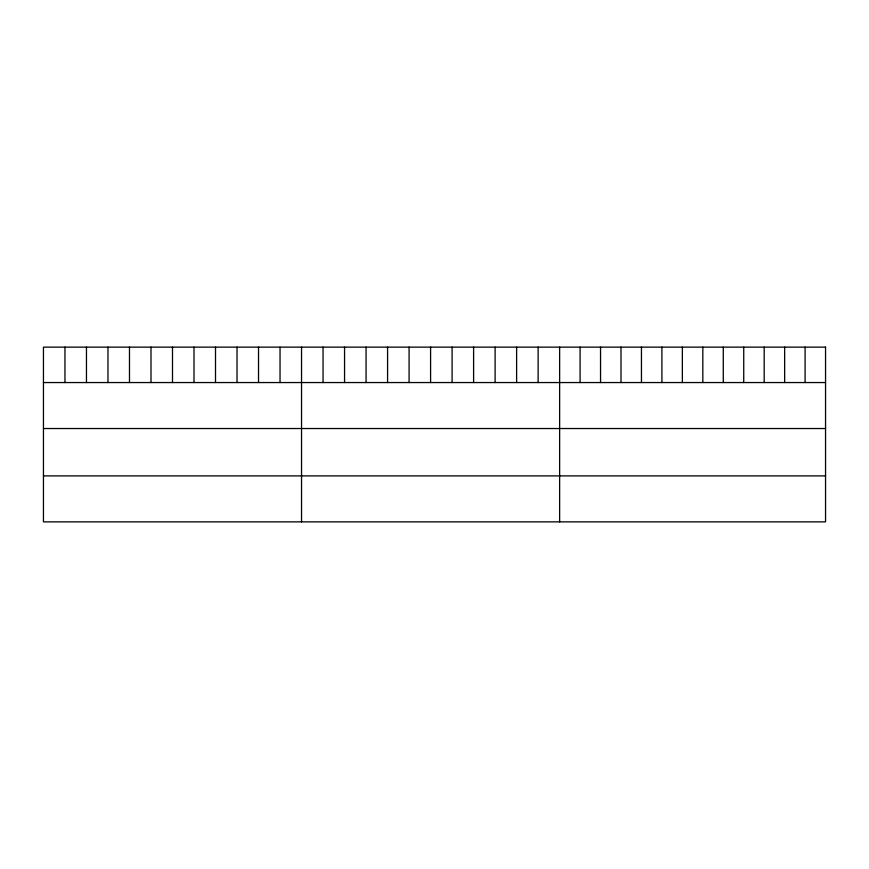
<?xml version="1.0" encoding="UTF-8"?>
<svg xmlns="http://www.w3.org/2000/svg" width="869" height="869" viewBox="0 0 869 869"><rect width="100%" height="100%" fill="white"/><g stroke="black" fill="none" stroke-linecap="round" stroke-linejoin="round"><path stroke-width="1.3" d="M43.45 382.556L825.55 382.556M43.45 428.526L825.55 428.526M43.45 475.897L825.55 475.897M805.096 347.133L805.096 382.556M784.642 347.133L784.642 382.556M764.188 347.133L764.188 382.556M743.734 347.133L743.734 382.556M723.28 347.133L723.28 382.556M702.825 347.133L702.825 382.556M682.361 347.133L682.361 382.556M661.906 347.133L661.906 382.556M641.452 347.133L641.452 382.556M620.998 347.133L620.998 382.556M600.544 347.133L600.544 382.556M580.09 347.133L580.09 382.556M559.636 347.133L559.636 521.867M538.128 347.133L538.128 382.556M516.62 347.133L516.62 382.556M495.113 347.133L495.113 382.556M473.605 347.133L473.605 382.556M452.097 347.133L452.097 382.556M430.589 347.133L430.589 382.556M409.082 347.133L409.082 382.556M387.574 347.133L387.574 382.556M366.066 347.133L366.066 382.556M344.558 347.133L344.558 382.556M323.051 347.133L323.051 382.556M301.543 347.133L301.543 521.867M280.035 347.133L280.035 382.556M258.527 347.133L258.527 382.556M237.02 347.133L237.02 382.556M215.512 347.133L215.512 382.556M194.004 347.133L194.004 382.556M172.496 347.133L172.496 382.556M150.989 347.133L150.989 382.556M129.481 347.133L129.481 382.556M107.973 347.133L107.973 382.556M86.465 347.133L86.465 382.556M64.958 347.133L64.958 382.556M825.55 347.133L43.45 347.133L43.45 521.867L825.55 521.867L825.55 347.133"/></g></svg>
